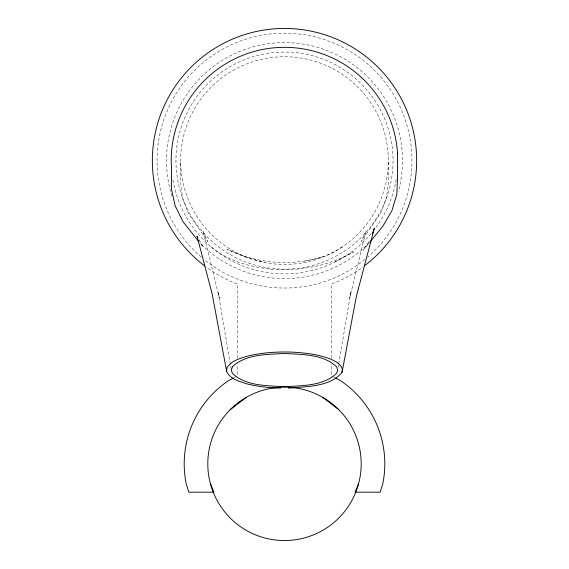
<?xml version="1.0" encoding="UTF-8"?>
<svg xmlns="http://www.w3.org/2000/svg" width="569" height="569" viewBox="0 0 569 569"><rect width="100%" height="100%" fill="white"/><g stroke="black" fill="none" stroke-linecap="round" stroke-linejoin="round"><path stroke-width="0.43" stroke-dasharray="2.85 2.13" d="M338.107 367.46L338.548 364.843M338.697 363.968L350.952 291.527L349.679 298.056L365.974 231.199L361.244 241.533L380.433 213.624L386.344 198.723L388.335 183.225L388.335 160.607A103.835 103.835 0 0 0 232.579 70.677A103.835 103.835 0 0 0 232.579 250.531A103.835 103.835 0 0 0 388.335 160.607M368.94 241.747L363.114 250.346L369.295 242.799M334.906 262.046L353.733 251.818C328.434 266.164 298.903 271.591 270.055 269.18C248.468 266.505 226.789 260.602 210.068 245.993M342.189 246.939C325.283 258.739 304.707 262.138 284.5 262.665C264.542 262.302 244.798 258.013 226.811 249.272L244.762 256.534M234.2 377.56L237.301 375.903L237.301 364.38M304.756 261.135L324.238 256.534M244.762 256.619L264.244 262.444M334.8 377.56L331.699 375.903L331.699 364.38M200.608 243.767L203.346 247.195L199.143 239.855M231.192 369.203L218.048 291.527L219.321 298.056L203.026 231.199L207.756 241.533L188.567 213.624L182.656 198.723L180.665 183.225L180.665 160.607M331.699 358.178L331.699 283.725L335.077 282.701A132.157 132.157 0 0 0 362.866 267.017M237.301 358.178L237.301 283.725L233.923 282.701A132.157 132.157 0 0 1 206.134 267.017M201.376 257.202A127.435 127.435 0 0 1 192.151 72.789A127.435 127.435 0 0 1 376.792 72.732A127.435 127.435 0 0 1 367.681 257.152M365.035 259.364A127.435 127.435 0 0 1 204.015 259.407M396.202 179.434A113.274 113.274 0 0 1 375.462 228.112M371.045 233.688A113.274 113.274 0 0 1 172.869 179.84M172.066 196.397A117.996 117.996 0 0 1 282.025 42.632A117.996 117.996 0 0 1 398.336 191.661M369.381 242.565A117.996 117.996 0 0 1 200.701 243.674M230.225 254.62A108.558 108.558 0 0 0 393.058 160.607A108.558 108.558 0 0 0 230.225 66.594A108.558 108.558 0 0 0 230.225 254.62"/><path stroke-width="0.85" d="M280.602 388.094C269.087 387.944 257.572 386.55 246.391 383.741C239.165 381.251 229.904 379.096 226.64 371.315L226.974 367.766C231.611 360.177 241.128 358.129 249.051 355.725C263.084 352.531 277.537 351.649 291.897 352.097C304.941 352.787 318.107 354.366 330.404 358.996C335.091 361.194 340.482 363.598 342.36 368.833L342.026 372.389C329.999 387.197 305.838 386.472 288.469 388.165M342.026 372.389L356.407 296.186L374.381 228.119L372.389 233.859M358.584 483.707L355.077 492.171L380.213 492.171L382.866 483.422A100.293 100.293 0 0 0 340.219 380.462L335.575 377.972M369.857 242.109L382.773 226.327L391.877 210.829L396.849 194.271L397.511 177.293L397.511 152.855M230.267 409.623L246.149 397.432A76.694 76.694 0 0 1 361.194 463.856A76.694 76.694 0 0 1 246.149 530.272A76.694 76.694 0 0 1 246.149 397.432M233.425 377.972L228.781 380.462A100.293 100.293 0 0 0 186.134 483.422L188.787 492.171L213.923 492.171L210.416 483.707M322.851 397.432L338.733 409.623M198.958 241.704L183.062 221.789L175.174 205.907L171.489 189.157L171.489 168.36A113.274 113.274 0 0 1 277.629 47.54A113.274 113.274 0 0 1 397.617 154.619M197.877 237.65L197.038 236.185L212.173 294.031L226.64 371.315M204.748 265.986A132.157 132.157 0 0 1 186.675 71.751A132.157 132.157 0 0 1 381.742 71.111A132.157 132.157 0 0 1 364.942 265.46M232.358 366.834L231.334 370.078L232.358 373.321C245.943 386.216 266.939 385.576 284.5 386.692C302.061 385.576 323.057 386.216 336.642 373.321L337.666 370.078L336.642 366.834C323.057 353.939 302.061 354.579 284.5 353.456C266.939 354.579 245.943 353.939 232.358 366.834"/></g></svg>
